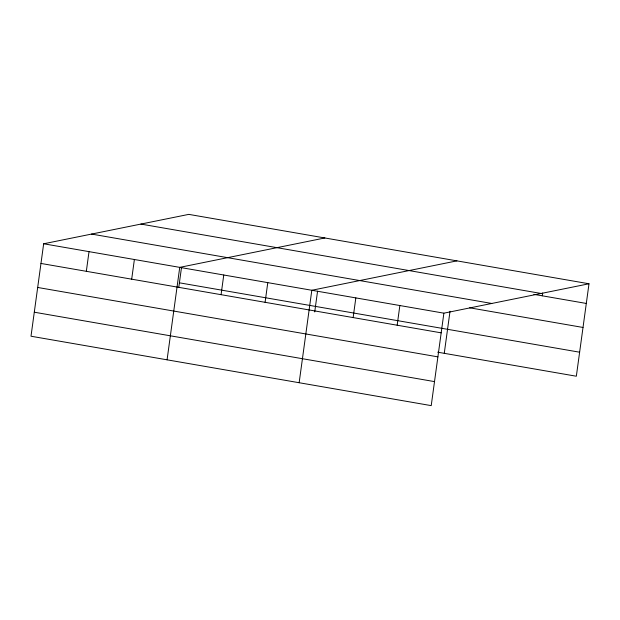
<?xml version="1.0" encoding="UTF-8"?>
<svg xmlns="http://www.w3.org/2000/svg" width="620" height="620" viewBox="0 0 620 620"><rect width="100%" height="100%" fill="white"/><g stroke="black" fill="none" stroke-linecap="round" stroke-linejoin="round"><path stroke-width="0.93" d="M589 283.774L188.782 214.373L43.664 243.776L31 336.226L431.218 405.627L443.881 313.17L589 283.774L576.337 376.224L437.704 352.191M86.327 271.312L89.024 251.635M131.688 279.178L134.385 259.501M167.075 359.825L179.738 267.367L324.857 237.964M178.777 287.432L181.49 267.584M221.069 294.678L223.766 275.001M265.089 302.312L267.786 282.635M299.15 382.726L311.813 290.269L456.925 260.873M314.72 311.945L317.564 291.175M353.137 317.579L355.834 297.902M397.164 325.213L399.861 305.536M444.261 353.322L450.027 311.224M542.283 295.81L542.663 293.004M140.895 224.076L541.113 293.469M533.851 294.353L586.303 303.444M91.551 234.073L491.768 303.467M469.673 307.807L583.017 327.461M43.664 243.776L443.881 313.17M179.405 282.813L579.622 352.207M40.967 263.446L441.192 332.847M37.681 287.463L437.898 356.864M34.294 312.209L434.512 381.61"/></g></svg>
